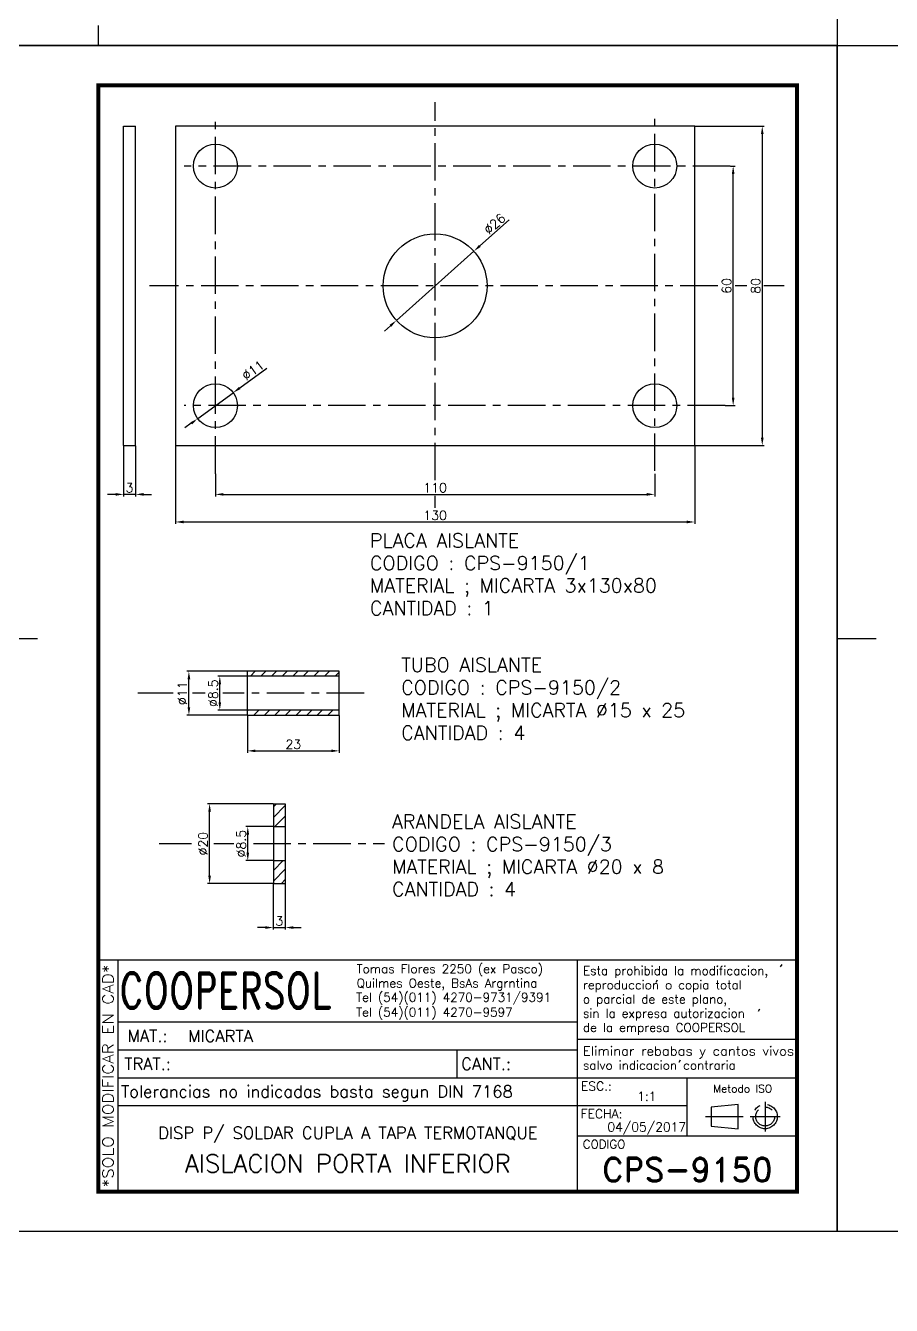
# Model space of a CAD drawing. Extents: x -13768 to 18086, y -10615 to 1188.
# Drawn here: x 216.8 to 433.6, y -18.5 to 302 of the extents above; entities that cross this region are included whole.
import ezdxf
from ezdxf.enums import TextEntityAlignment as Align

# ---------------------------------------------------------------- set-up
doc = ezdxf.new("R2010")
doc.units = 0
doc.header["$LTSCALE"] = 7.5
doc.header["$MEASUREMENT"] = 0
doc.linetypes.add('CENTER', pattern=[2, 1.25, -0.25, 0.25, -0.25])
doc.layers.get('0').update_dxf_attribs({"linetype": 'CONTINUOUS'})
doc.layers.get('DEFPOINTS').update_dxf_attribs({"linetype": 'CONTINUOUS'})
for name, color, linetype in [('1', 1, 'CENTER'), ('CL', 1, 'CENTER'), ('CO', 3, 'CONTINUOUS'), ('RY', 5, 'CONTINUOUS')]:
    doc.layers.add(name, color=color, linetype=linetype)
doc.styles.add('ROMAND', font='ROMAND')
doc.styles.add('ROMANS', font='ROMANS.SHX')
doc.dimstyles.new('1', dxfattribs={"dimtxt": 2.3, "dimasz": 2, "dimexe": 0.5, "dimexo": 0.0625, "dimgap": 0.5, "dimtad": 1, "dimdec": 4, "dimdsep": 46, "dimtxsty": 'ROMANS', "dimcen": -2, "dimclrt": 7, "dimadec": 0, "dimazin": 0, "dimtfac": 0.869565, "dimtdec": 4, "dimtmove": 0, "dimatfit": 3, "dimfxl": 1, "dimtolj": 1, "dimarcsym": 0})

# ---------------------------------------------------------------- blocks, each defined once
blk = doc.blocks.new('A3G')
for p, q in [((235, 292), (235, 297)), ((0, 148.5), (9.75, 148.5)), ((235, 5), (235, 0))]:
    blk.add_line(p, q)
blk.add_lwpolyline([(0, 297), (420, 297), (420, 0), (0, 0)], close=True)
at = {"const_width": 1}
blk.add_lwpolyline([(25, 287), (410, 287), (410, 10), (25, 10)], close=True, dxfattribs=at)
blk = doc.blocks.new('A4G')
blk.add_line((0, 148.5), (9.75, 148.5))
blk.add_lwpolyline([(0, 297), (210, 297), (210, 0), (0, 0)], close=True)
at = {"const_width": 1}
blk.add_lwpolyline([(25, 287), (200, 287), (200, 10), (25, 10)], close=True, dxfattribs=at)
blk = doc.blocks.new('*D179')
at = {"layer": 'CO', "color": 0, "lineweight": -2}
for p, q in [((241.33, 196.76), (241.33, 184.1)), ((244.33, 196.76), (244.33, 184.1)), ((239.33, 184.6), (237.33, 184.6)), ((244.33, 184.6), (241.33, 184.6)), ((246.33, 184.6), (248.33, 184.6))]:
    blk.add_line(p, q, dxfattribs=at)
at = {"layer": 'CO', "color": 0}
for points in [[(239.33, 184.94), (239.33, 184.27), (241.33, 184.6)], [(246.33, 184.94), (246.33, 184.27), (244.33, 184.6)]]:
    blk.add_solid(points, dxfattribs=at)
at = {"layer": 'DEFPOINTS', "color": 0}
for p in [(241.33, 196.82), (244.33, 196.82), (241.33, 184.6)]:
    blk.add_point(p, dxfattribs=at)
at = {"layer": 'CO', "color": 7, "insert": (242.83, 186.25), "char_height": 2.3, "attachment_point": 5, "style": 'ROMANS'}
blk.add_mtext('\\A1;3', dxfattribs=at)
blk = doc.blocks.new('*D180')
at = {"layer": 'CO', "color": 0, "lineweight": -2}
for p, q in [((264.35, 189.73), (264.35, 184.1)), ((374.35, 189.73), (374.35, 184.1)), ((266.35, 184.6), (372.35, 184.6))]:
    blk.add_line(p, q, dxfattribs=at)
at = {"layer": 'CO', "color": 0}
for points in [[(266.35, 184.94), (266.35, 184.27), (264.35, 184.6)], [(372.35, 184.94), (372.35, 184.27), (374.35, 184.6)]]:
    blk.add_solid(points, dxfattribs=at)
at = {"layer": 'DEFPOINTS', "color": 0}
for p in [(264.35, 189.79), (374.35, 189.79), (374.35, 184.6)]:
    blk.add_point(p, dxfattribs=at)
at = {"layer": 'CO', "color": 7, "insert": (319.35, 186.25), "char_height": 2.3, "attachment_point": 5, "style": 'ROMANS'}
blk.add_mtext('\\A1;110', dxfattribs=at)
blk = doc.blocks.new('*D181')
at = {"layer": 'CO', "color": 0, "lineweight": -2}
for p, q in [((254.35, 196.76), (254.35, 177.19)), ((384.35, 196.76), (384.35, 177.19)), ((256.35, 177.69), (382.35, 177.69))]:
    blk.add_line(p, q, dxfattribs=at)
at = {"layer": 'CO', "color": 0}
for points in [[(256.35, 178.03), (256.35, 177.36), (254.35, 177.69)], [(382.35, 178.03), (382.35, 177.36), (384.35, 177.69)]]:
    blk.add_solid(points, dxfattribs=at)
at = {"layer": 'DEFPOINTS', "color": 0}
for p in [(254.35, 196.82), (384.35, 196.82), (384.35, 177.69)]:
    blk.add_point(p, dxfattribs=at)
at = {"layer": 'CO', "color": 7, "insert": (319.35, 179.34), "char_height": 2.3, "attachment_point": 5, "style": 'ROMANS'}
blk.add_mtext('\\A1;130', dxfattribs=at)
blk = doc.blocks.new('*D182')
at = {"layer": 'CO', "color": 0, "lineweight": -2}
for p, q in [((393.32, 266.82), (394.48, 266.82)), ((393.98, 208.82), (393.98, 264.82)), ((392.01, 206.82), (394.48, 206.82))]:
    blk.add_line(p, q, dxfattribs=at)
at = {"layer": 'CO', "color": 0}
for points in [[(393.64, 264.82), (394.31, 264.82), (393.98, 266.82)], [(393.64, 208.82), (394.31, 208.82), (393.98, 206.82)]]:
    blk.add_solid(points, dxfattribs=at)
at = {"layer": 'DEFPOINTS', "color": 0}
for p in [(393.26, 266.82), (393.98, 266.82), (391.95, 206.82)]:
    blk.add_point(p, dxfattribs=at)
at = {"layer": 'CO', "color": 7, "insert": (392.33, 236.82), "char_height": 2.3, "attachment_point": 5, "rotation": 90, "style": 'ROMANS'}
blk.add_mtext('\\A1;60', dxfattribs=at)
blk = doc.blocks.new('*D183')
at = {"layer": 'CO', "color": 0, "lineweight": -2}
for p, q in [((384.41, 276.82), (401.76, 276.82)), ((401.26, 274.82), (401.26, 198.82)), ((384.41, 196.82), (401.76, 196.82))]:
    blk.add_line(p, q, dxfattribs=at)
at = {"layer": 'CO', "color": 0}
for points in [[(400.93, 274.82), (401.6, 274.82), (401.26, 276.82)], [(400.93, 198.82), (401.6, 198.82), (401.26, 196.82)]]:
    blk.add_solid(points, dxfattribs=at)
at = {"layer": 'DEFPOINTS', "color": 0}
for p in [(384.35, 276.82), (384.35, 196.82), (401.26, 196.82)]:
    blk.add_point(p, dxfattribs=at)
at = {"layer": 'CO', "color": 7, "insert": (399.61, 236.82), "char_height": 2.3, "attachment_point": 5, "rotation": 90, "style": 'ROMANS'}
blk.add_mtext('\\A1;80', dxfattribs=at)
blk = doc.blocks.new('*D184')
at = {"layer": 'CO', "color": 0, "lineweight": -2}
for p, q in [((277.19, 216.16), (270.41, 211.24)), ((259.9, 203.59), (268.79, 210.06)), ((258.28, 202.41), (256.66, 201.24))]:
    blk.add_line(p, q, dxfattribs=at)
at = {"layer": 'CO', "color": 0}
for points in [[(270.22, 211.51), (270.61, 210.97), (268.79, 210.06)], [(258.08, 202.68), (258.48, 202.14), (259.9, 203.59)]]:
    blk.add_solid(points, dxfattribs=at)
at = {"layer": 'DEFPOINTS', "color": 0}
for p in [(268.79, 210.06), (259.9, 203.59)]:
    blk.add_point(p, dxfattribs=at)
at = {"layer": 'CO', "color": 7, "insert": (273.73, 215.69), "char_height": 2.3, "attachment_point": 5, "rotation": 36.0275, "style": 'ROMANS'}
blk.add_mtext('\\A1;∅11', dxfattribs=at)
blk = doc.blocks.new('*D185')
at = {"layer": 'CO', "color": 0, "lineweight": -2}
for p, q in [((337.88, 253.39), (330.53, 246.82)), ((309.65, 228.16), (329.04, 245.49)), ((308.16, 226.83), (306.67, 225.5))]:
    blk.add_line(p, q, dxfattribs=at)
at = {"layer": 'CO', "color": 0}
for points in [[(330.31, 247.07), (330.75, 246.57), (329.04, 245.49)], [(307.94, 227.08), (308.38, 226.58), (309.65, 228.16)]]:
    blk.add_solid(points, dxfattribs=at)
at = {"layer": 'DEFPOINTS', "color": 0}
for p in [(329.04, 245.49), (309.65, 228.16)]:
    blk.add_point(p, dxfattribs=at)
at = {"layer": 'CO', "color": 7, "insert": (334.24, 252.35), "char_height": 2.3, "attachment_point": 5, "rotation": 41.7892, "style": 'ROMANS'}
blk.add_mtext('\\A1;∅26', dxfattribs=at)
blk = doc.blocks.new('*D186')
at = {"layer": 'CO', "color": 0, "lineweight": -2}
for p, q in [((272.34, 129.24), (272.34, 119.87)), ((295.34, 129.24), (295.34, 119.87)), ((274.34, 120.37), (293.34, 120.37))]:
    blk.add_line(p, q, dxfattribs=at)
at = {"layer": 'CO', "color": 0}
for points in [[(274.34, 120.71), (274.34, 120.04), (272.34, 120.37)], [(293.34, 120.71), (293.34, 120.04), (295.34, 120.37)]]:
    blk.add_solid(points, dxfattribs=at)
at = {"layer": 'DEFPOINTS', "color": 0}
for p in [(272.34, 129.3), (295.34, 129.3), (295.34, 120.37)]:
    blk.add_point(p, dxfattribs=at)
at = {"layer": 'CO', "color": 7, "insert": (283.84, 122.02), "char_height": 2.3, "attachment_point": 5, "style": 'ROMANS'}
blk.add_mtext('\\A1;23', dxfattribs=at)
blk = doc.blocks.new('*D187')
at = {"layer": 'CO', "color": 0, "lineweight": -2}
for p, q in [((272.28, 139.05), (264.93, 139.05)), ((265.43, 132.55), (265.43, 137.05)), ((272.28, 130.55), (264.93, 130.55))]:
    blk.add_line(p, q, dxfattribs=at)
at = {"layer": 'CO', "color": 0}
for points in [[(265.1, 137.05), (265.76, 137.05), (265.43, 139.05)], [(265.1, 132.55), (265.76, 132.55), (265.43, 130.55)]]:
    blk.add_solid(points, dxfattribs=at)
at = {"layer": 'DEFPOINTS', "color": 0}
for p in [(265.43, 139.05), (272.34, 139.05), (272.34, 130.55)]:
    blk.add_point(p, dxfattribs=at)
at = {"layer": 'CO', "color": 7, "insert": (263.78, 134.8), "char_height": 2.3, "attachment_point": 5, "rotation": 90, "style": 'ROMANS'}
blk.add_mtext('\\A1;%%C8.5', dxfattribs=at)
blk = doc.blocks.new('*D188')
at = {"layer": 'CO', "color": 0, "lineweight": -2}
for p, q in [((272.28, 140.3), (257.19, 140.3)), ((257.69, 131.3), (257.69, 138.3)), ((272.28, 129.3), (257.19, 129.3))]:
    blk.add_line(p, q, dxfattribs=at)
at = {"layer": 'CO', "color": 0}
for points in [[(257.36, 138.3), (258.03, 138.3), (257.69, 140.3)], [(257.36, 131.3), (258.03, 131.3), (257.69, 129.3)]]:
    blk.add_solid(points, dxfattribs=at)
at = {"layer": 'DEFPOINTS', "color": 0}
for p in [(257.69, 140.3), (272.34, 140.3), (272.34, 129.3)]:
    blk.add_point(p, dxfattribs=at)
at = {"layer": 'CO', "color": 7, "insert": (256.04, 134.8), "char_height": 2.3, "attachment_point": 5, "rotation": 90, "style": 'ROMANS'}
blk.add_mtext('\\A1;%%C11', dxfattribs=at)
blk = doc.blocks.new('*D189')
at = {"layer": 'CO', "color": 0, "lineweight": -2}
for p, q in [((278.77, 101.39), (271.94, 101.39)), ((272.44, 94.89), (272.44, 99.39)), ((278.77, 92.89), (271.94, 92.89))]:
    blk.add_line(p, q, dxfattribs=at)
at = {"layer": 'CO', "color": 0}
for points in [[(272.1, 99.39), (272.77, 99.39), (272.44, 101.39)], [(272.1, 94.89), (272.77, 94.89), (272.44, 92.89)]]:
    blk.add_solid(points, dxfattribs=at)
at = {"layer": 'DEFPOINTS', "color": 0}
for p in [(272.44, 101.39), (278.83, 101.39), (278.83, 92.89)]:
    blk.add_point(p, dxfattribs=at)
at = {"layer": 'CO', "color": 7, "insert": (270.79, 97.14), "char_height": 2.3, "attachment_point": 5, "rotation": 90, "style": 'ROMANS'}
blk.add_mtext('\\A1;%%C8.5', dxfattribs=at)
blk = doc.blocks.new('*D190')
at = {"layer": 'CO', "color": 0, "lineweight": -2}
for p, q in [((278.77, 107.14), (262.38, 107.14)), ((262.88, 89.14), (262.88, 105.14)), ((278.77, 87.14), (262.38, 87.14))]:
    blk.add_line(p, q, dxfattribs=at)
at = {"layer": 'CO', "color": 0}
for points in [[(262.54, 105.14), (263.21, 105.14), (262.88, 107.14)], [(262.54, 89.14), (263.21, 89.14), (262.88, 87.14)]]:
    blk.add_solid(points, dxfattribs=at)
at = {"layer": 'DEFPOINTS', "color": 0}
for p in [(262.88, 107.14), (278.83, 107.14), (278.83, 87.14)]:
    blk.add_point(p, dxfattribs=at)
at = {"layer": 'CO', "color": 7, "insert": (261.23, 97.14), "char_height": 2.3, "attachment_point": 5, "rotation": 90, "style": 'ROMANS'}
blk.add_mtext('\\A1;%%C20', dxfattribs=at)
blk = doc.blocks.new('*D191')
at = {"layer": 'CO', "color": 0, "lineweight": -2}
for p, q in [((278.83, 87.08), (278.83, 75.62)), ((281.83, 87.08), (281.83, 75.62)), ((276.83, 76.12), (274.83, 76.12)), ((278.83, 76.12), (281.83, 76.12)), ((283.83, 76.12), (285.83, 76.12))]:
    blk.add_line(p, q, dxfattribs=at)
at = {"layer": 'CO', "color": 0}
for points in [[(276.83, 76.46), (276.83, 75.79), (278.83, 76.12)], [(283.83, 76.46), (283.83, 75.79), (281.83, 76.12)]]:
    blk.add_solid(points, dxfattribs=at)
at = {"layer": 'DEFPOINTS', "color": 0}
for p in [(278.83, 87.14), (281.83, 87.14), (281.83, 76.12)]:
    blk.add_point(p, dxfattribs=at)
at = {"layer": 'CO', "color": 7, "insert": (280.33, 77.77), "char_height": 2.3, "attachment_point": 5, "style": 'ROMANS'}
blk.add_mtext('\\A1;3', dxfattribs=at)
blk = doc.blocks.new('COOPERSOLROT-02')
for p, q in [((0, 58), (175, 58)), ((0, 0), (0, 58)), ((5, 0), (5, 58)), ((120, 0), (120, 58)), ((175, 0), (175, 58)), ((5, 42.5), (120, 42.5)), ((5, 35.5), (120, 35.5)), ((89.89, 28.5), (89.89, 35.5)), ((120, 38.19), (175, 38.19)), ((5, 28.5), (175, 28.5)), ((147.5, 14), (147.5, 28.5)), ((147.5, 21.5), (5, 21.5)), ((120, 14), (175, 14)), ((0, 0), (175, 0))]:
    blk.add_line(p, q)
at = {"color": 1, "linetype": 'CENTER'}
blk.add_line((166.98, 22.51), (166.98, 15.06), dxfattribs=at)
for points in [[(152.09, 18.79), (161.93, 18.79)], [(163.26, 18.79), (170.71, 18.79)]]:
    blk.add_lwpolyline(points, dxfattribs=at)
at = {"layer": '1'}
for points in [[(170.85, 56.26), (171.21, 56.85)], [(139.66, 52.43), (140.02, 53.02)], [(165.28, 45.22), (165.64, 45.81)], [(145.46, 32.42), (145.82, 33.01)]]:
    blk.add_lwpolyline(points, dxfattribs=at)
blk.add_lwpolyline([(160.25, 18.79), (160.25, 21.83), (153.47, 21.16), (153.47, 16.41), (160.25, 15.74)], close=True, dxfattribs=at)
for radius in [3.05, 2.37]:
    blk.add_circle((166.98, 18.79), radius, dxfattribs=at)
at = {"style": 'ROMANS', "width": 0.996387}
blk.add_text('*SOLO MODIFICAR EN CAD*', height=2.7, rotation=90, dxfattribs=at).set_placement((3.77, 1.09), (3.77, 56.81), align=Align.FIT)
at = {"style": 'ROMAND', "width": 0.75}
blk.add_text('COOPERSOL', height=9, dxfattribs=at).set_placement((5.26, 45.85))
at = {"style": 'ROMANS'}
for s, p in [('MAT.:', (7.32, 37.47)), ('TRAT.:', (6.5, 30.47)), ('CANT.:', (90.89, 30.47)), ('Tolerancias no indicadas basta segun DIN 7168', (5.7, 23.56))]:
    blk.add_text(s, height=3, dxfattribs=at).set_placement(p)
for tag, height, style, p in [('CONJUNTO', 2.3, 'ROMANS', (62.5, 17.5)), ('SUBCONJUNTO', 3, 'ROMANS', (62.5, 11.5)), ('DENOMINACION', 4.5, 'ROMANS', (62.5, 4.75)), ('COD-PLA', 6, 'ROMAND', (147.5, 5.5))]:
    blk.add_attdef(tag, text='', height=height, dxfattribs=dict(style=style)).set_placement(p, align=Align.MIDDLE)
at = {"layer": '1', "style": 'ROMANS'}
for s, height, p in [('Tomas Flores 2250 (ex Pasco)', 2.2, (64.69, 54.68)), ('Esta prohibida la modificacion,', 2.2, (121.36, 54.23)), ('Quilmes Oeste, BsAs Argrntina', 2.2, (64.69, 51.12)), ('reproduccion o copia total', 2.2, (121.36, 50.67)), ('Tel (54)(011) 4270-9731/9391', 2.2, (64.55, 47.56)), ('o parcial de este plano,', 2.2, (121.36, 47.11)), ('Tel (54)(011) 4270-9597', 2.2, (64.55, 43.83)), ('sin la expresa autorizacion ', 2.2, (121.36, 43.55)), ('de la empresa COOPERSOL', 2.2, (121.36, 39.99)), ('salvo indicacion contraria', 2.2, (121.36, 30.54)), ('ESC.:', 2.25, (120.89, 25.29)), ('FECHA:', 2.25, (120.81, 18.36)), ('CODIGO', 2.16, (121.33, 10.78))]:
    blk.add_text(s, height=height, dxfattribs=at).set_placement(p)
at = {"layer": '1', "style": 'ROMANS', "width": 0.96139}
blk.add_text('Eliminar rebabas y cantos vivos', height=2.2, dxfattribs=at).set_placement((121.34, 34.1), (174.21, 34.1), align=Align.FIT)
at = {"layer": '1', "style": 'ROMANS'}
blk.add_text('Metodo ISO', height=1.948, dxfattribs=at).set_placement((161.34, 25.77), align=Align.MIDDLE)
for tag, p in [('MAT', (22.51, 37.47)), ('TRAT', (22.51, 30.47)), ('CANT', (106.49, 30.47))]:
    blk.add_attdef(tag, p, '', height=3, dxfattribs=at)
for tag, p in [('ESC', (137.33, 22.73)), ('FECHA', (137.33, 15.06))]:
    blk.add_attdef(tag, text='', height=2.25, dxfattribs=at).set_placement(p, align=Align.CENTER)
blk = doc.blocks.new('A1G')
blk.add_lwpolyline([(0, 0), (841, 0), (841, 594), (0, 594)], close=True)

msp = doc.modelspace()

# ---------------------------------------------------------------- hatches: boundary and pattern name
at = {"layer": 'RY'}
h = msp.add_hatch(dxfattribs=at)
h.set_pattern_fill('ANSI31', color=256, scale=15, style=0)
h.set_pattern_definition([(45, (13349.8161, -12248.0043), (-1.32582521, 1.32582521), [])])
h.paths.add_polyline_path([(295.3432, 140.30472), (272.3432, 140.30472), (272.3432, 139.05472), (295.3432, 139.05472)])
h.paths.add_polyline_path([(295.3432, 130.55472), (272.3432, 130.55472), (272.3432, 129.30472), (295.3432, 129.30472)])
h = msp.add_hatch(dxfattribs=at)
h.set_pattern_fill('ANSI31', color=256, scale=15, style=0)
h.set_pattern_definition([(45, (13351.634, -12226.3285), (-1.32582521, 1.32582521), [])])
h.paths.add_polyline_path([(281.83417, 107.14002), (278.83417, 107.14002), (278.83417, 101.39002), (281.83417, 101.39002)])
h.paths.add_polyline_path([(281.83417, 92.89002), (278.83417, 92.89002), (278.83417, 87.14002), (281.83417, 87.14002)])

# ---------------------------------------------------------------- linework, layer by layer
for p, q in [((241.32912, 196.82466), (241.32912, 276.82466)), ((241.32912, 276.82466), (244.32912, 276.82466)), ((244.32912, 196.82466), (244.32912, 276.82466)), ((254.34586, 276.82466), (254.34586, 196.82466)), ((384.34586, 276.82466), (254.34586, 276.82466)), ((384.34586, 196.82466), (384.34586, 276.82466)), ((241.32912, 196.82466), (244.32912, 196.82466)), ((254.34586, 196.82466), (384.34586, 196.82466)), ((295.3432, 140.30472), (272.3432, 140.30472)), ((272.3432, 134.80472), (272.3432, 140.30472)), ((295.3432, 139.05472), (272.3432, 139.05472)), ((295.3432, 134.80472), (295.3432, 140.30472)), ((272.3432, 129.30472), (272.3432, 134.80472)), ((295.3432, 129.30472), (295.3432, 134.80472)), ((295.3432, 130.55472), (272.3432, 130.55472)), ((272.3432, 129.30472), (295.3432, 129.30472)), ((278.83417, 107.14002), (281.83417, 107.14002)), ((278.83417, 107.14002), (278.83417, 87.14002)), ((281.83417, 107.14002), (281.83417, 87.14002)), ((278.83417, 101.39002), (281.83417, 101.39002)), ((278.83417, 92.89002), (281.83417, 92.89002)), ((278.83417, 87.14002), (281.83417, 87.14002))]:
    msp.add_line(p, q)
for centre, radius in [((264.34586, 266.82466), 5.5), ((374.34586, 266.82466), 5.5), ((319.34586, 236.82466), 13), ((264.34586, 206.82466), 5.5), ((374.34586, 206.82466), 5.5)]:
    msp.add_circle(centre, radius)
at = {"layer": 'CL'}
for p, q in [((319.34586, 188.16727), (319.34586, 282.81137)), ((264.34586, 189.788), (264.34586, 278.90075)), ((374.34586, 190.48708), (374.34586, 278.70521)), ((393.25571, 266.82466), (256.47477, 266.82466)), ((390.10536, 236.82466), (247.79686, 236.82466)), ((397.4129, 236.82466), (394.4604, 236.82466)), ((406.71338, 236.82466), (401.62023, 236.82466)), ((391.95037, 206.82466), (256.47477, 206.82466)), ((319.34586, 181.22), (319.34586, 184.22987)), ((253.75882, 134.80472), (244.89734, 134.80472)), ((261.74583, 134.80472), (258.59047, 134.80472)), ((301.54323, 134.80472), (266.18305, 134.80472)), ((250.28199, 97.14002), (258.33124, 97.14002)), ((263.92674, 97.14002), (268.93939, 97.14002)), ((273.83544, 97.14002), (306.68994, 97.14002))]:
    msp.add_line(p, q, dxfattribs=at)

# ---------------------------------------------------------------- block references
for name, p in [('A3G', (0, 297)), ('A4G', (210, 0)), ('A4G', (420, 0))]:
    msp.add_blockref(name, p)
ref = msp.add_blockref('COOPERSOLROT-02', (235, 10))
ref.add_attrib('COD-PLA', 'CPS-9150', dxfattribs={"height": 6, "style": 'ROMAND'}).set_placement((382.5, 15.5), align=Align.MIDDLE)
ref.add_attrib('FECHA', '04/05/2017', dxfattribs={"layer": '1', "height": 2.25, "style": 'ROMANS'}).set_placement((372.33468, 25.061), align=Align.CENTER)
ref.add_attrib('MAT', 'MICARTA', (257.50529, 47.46815), dxfattribs={"layer": '1', "height": 3, "style": 'ROMANS'})
ref.add_attrib('ESC', '1:1', dxfattribs={"layer": '1', "height": 2.25, "style": 'ROMANS'}).set_placement((372.33468, 32.72855), align=Align.CENTER)
ref.add_attrib('DENOMINACION', 'AISLACION PORTA INFERIOR', dxfattribs={"height": 4.5, "style": 'ROMANS'}).set_placement((297.5, 17.03781), align=Align.MIDDLE)
ref.add_attrib('SUBCONJUNTO', 'DISP P/ SOLDAR CUPLA A TAPA TERMOTANQUE', dxfattribs={"height": 3, "style": 'ROMANS'}).set_placement((297.5, 24.47785), align=Align.MIDDLE)
at = {"xscale": 2.5, "yscale": 2.5, "zscale": 2.5}
msp.add_blockref('A1G', (0, -1485), dxfattribs=at)

# ---------------------------------------------------------------- texts
at = {"layer": 'CO', "style": 'ROMANS'}
for s, p in [('PLACA AISLANTE', (303.02002, 171.3329)), ('CODIGO : CPS-9150/1', (303.02002, 165.66623)), ('MATERIAL ; MICARTA 3x130x80', (303.02002, 159.99957)), ('CANTIDAD : 1', (303.02002, 154.3329)), ('TUBO AISLANTE', (310.85537, 140.15103)), ('CODIGO : CPS-9150/2', (310.85537, 134.48436)), ('MATERIAL ; MICARTA %%C15 x 25', (310.85537, 128.81769)), ('CANTIDAD : 4', (310.85537, 123.15103)), ('ARANDELA AISLANTE', (308.56493, 100.95311)), ('CODIGO : CPS-9150/3', (308.56493, 95.28644)), ('MATERIAL ; MICARTA %%C20 x 8', (308.56493, 89.61978)), ('CANTIDAD : 4', (308.56493, 83.95311))]:
    msp.add_text(s, height=3.5, dxfattribs=at).set_placement(p)

# ---------------------------------------------------------------- dimensions: what is measured, and where the dimension line sits
at = {"layer": 'CO'}
for base, p1, p2, picture, middle in [((401.26233, 196.82466), (384.34586, 276.82466), (384.34586, 196.82466), '*D183', (399.61233, 236.82466)), ((393.97715, 266.82466), (391.95037, 206.82466), (393.25571, 266.82466), '*D182', (392.32715, 236.82466))]:
    dim = msp.add_linear_dim(base=base, p1=p1, p2=p2, angle=90, dimstyle='1', dxfattribs=at)
    dim.commit()
    dim.dimension.update_dxf_attribs({"geometry": picture, "text_midpoint": middle})
for p1, p2, picture, middle in [((309.65303, 228.16156), (329.03868, 245.48775), '*D185', (335.34259, 251.12196)), ((259.89782, 203.5897), (268.7939, 210.05961), '*D184', (274.69998, 214.35497))]:
    dim = msp.add_diameter_dim_2p(p1=p1, p2=p2, dimstyle='1', dxfattribs=at)
    dim.commit()
    dim.dimension.update_dxf_attribs({"geometry": picture, "text_midpoint": middle, "dimtype": 163})
for base, p1, p2, picture, middle in [((241.32912, 184.60275), (244.32912, 196.82466), (241.32912, 196.82466), '*D179', (242.82912, 186.25275)), ((384.34586, 177.69486), (254.34586, 196.82466), (384.34586, 196.82466), '*D181', (319.34586, 179.34486)), ((374.34586, 184.60275), (264.34586, 189.788), (374.34586, 189.788), '*D180', (319.34586, 186.25275)), ((295.3432, 120.37284), (272.3432, 129.30472), (295.3432, 129.30472), '*D186', (283.8432, 122.02284)), ((281.83417, 76.12209), (278.83417, 87.14002), (281.83417, 87.14002), '*D191', (280.33417, 77.77209))]:
    dim = msp.add_linear_dim(base=base, p1=p1, p2=p2, dimstyle='1', dxfattribs=at)
    dim.commit()
    dim.dimension.update_dxf_attribs({"geometry": picture, "text_midpoint": middle})
for base, p1, p2, picture, middle in [((257.69499, 140.30472), (272.3432, 129.30472), (272.3432, 140.30472), '*D188', (256.04499, 134.80472)), ((265.42981, 139.05472), (272.3432, 130.55472), (272.3432, 139.05472), '*D187', (263.77981, 134.80472)), ((262.87759, 107.14002), (278.83417, 87.14002), (278.83417, 107.14002), '*D190', (261.22759, 97.14002)), ((272.43657, 101.39002), (278.83417, 92.89002), (278.83417, 101.39002), '*D189', (270.78657, 97.14002))]:
    dim = msp.add_linear_dim(base=base, p1=p1, p2=p2, angle=90, text='%%C<>', dimstyle='1', dxfattribs=at)
    dim.commit()
    dim.dimension.update_dxf_attribs({"geometry": picture, "text_midpoint": middle})

doc.saveas('drawing.dxf')
